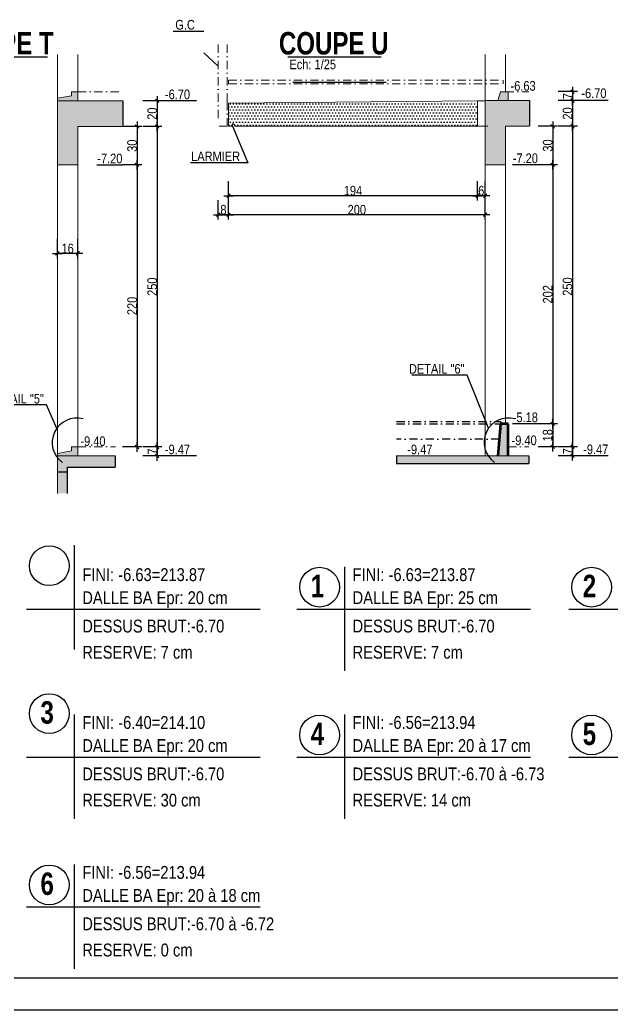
# Model space of a CAD drawing. Header units: millimetres. Extents: x 0 to 26881, y -27198 to -22998.
# Drawn here: x 24525 to 25449, y -27198 to -25653 of the extents above; entities that cross this region are included whole.
import ezdxf
from ezdxf.enums import TextEntityAlignment as Align

# ---------------------------------------------------------------- set-up
doc = ezdxf.new("R2010")
doc.units = ezdxf.units.MM
doc.linetypes.add('TIRETPTX2', pattern=[50.8, 25.4, -12.7, 0, -12.7])
for name, color, linetype in [('01-Cad  2', 1, 'Continuous'), ('01_cote_gen', 4, 'Continuous'), ('01_linteaux', 2, 'Continuous'), ('01_poch_BN', 9, 'Continuous'), ('01_poch_murs', 253, 'Continuous'), ('01_texte', 230, 'Continuous'), ('AA_COTES', 2, 'Continuous')]:
    doc.layers.add(name, color=color, linetype=linetype)
doc.layers.add('01_murs_coup', color=5, linetype='Continuous', lineweight=60)
doc.layers.add('01_tram_axes', color=2, linetype='TIRETPTX2', lineweight=9)
doc.styles.add('ARIAL NA', font='ARIALN.TTF')
doc.styles.add('impact', font='impact.ttf')
doc.styles.add('STYLE2', font='ARIALN.TTF')
doc.dimstyles.new('JB25', dxfattribs={"dimscale": 0.1, "dimtxt": 150, "dimasz": 15, "dimexe": 0.1, "dimexo": 0.1, "dimgap": 0.09, "dimtad": 1, "dimdec": 1, "dimlfac": 0.5, "dimdsep": 46, "dimtxsty": 'STYLE2', "dimblk1": 'BOND_G', "dimblk2": 'BOND_D', "dimsah": 1, "dimcen": 1.5, "dimdle": 0.01, "dimse1": 1, "dimse2": 1, "dimclrd": 4, "dimclre": 2, "dimclrt": 6, "dimazin": 2, "dimtfac": 2.333333, "dimtdec": 1, "dimtix": 1, "dimtmove": 2, "dimatfit": 3, "dimldrblk": 'BOND_G', "dimfxl": 1, "dimtolj": 1, "dimtzin": 0, "dimarcsym": 0})

# ---------------------------------------------------------------- blocks, each defined once
blk = doc.blocks.new('BOND_G')
at = {"layer": 'AA_COTES', "color": 0}
for p, q in [((0, -5), (0, 15)), ((5, 0), (-5, 0)), ((1.8, 1.8), (-1.8, -1.8))]:
    blk.add_line(p, q, dxfattribs=at)
blk = doc.blocks.new('BOND_D')
at = {"layer": 'AA_COTES', "color": 0}
for p, q in [((5, 0), (-5, 0)), ((-1.8, -1.8), (1.8, 1.8)), ((0, 5), (0, -15))]:
    blk.add_line(p, q, dxfattribs=at)
blk = doc.blocks.new('*D3731')
at = {"layer": '01_cote_gen', "color": 4, "lineweight": -2, "ltscale": 0.1, "transparency": 16777216}
blk.add_line((24614, -26017.8), (24585, -26017.8), dxfattribs=at)
at = {"layer": 'Defpoints', "color": 0, "ltscale": 0.1, "transparency": 16777216}
for p in [(24583.5, -26017.8), (24583.5, -26026.1), (24615.5, -26028.7)]:
    blk.add_point(p, dxfattribs=at)
at = {"layer": '01_cote_gen', "color": 4, "lineweight": -2, "ltscale": 0.1, "transparency": 16777216, "xscale": 1.5, "yscale": 1.5, "zscale": 1.5, "rotation": 180}
blk.add_blockref('BOND_D', (24583.5, -26017.8), dxfattribs=at)
at = {"layer": '01_cote_gen', "color": 4, "lineweight": -2, "ltscale": 0.1, "transparency": 16777216, "xscale": 1.5, "yscale": 1.5, "zscale": 1.5}
blk.add_blockref('BOND_G', (24615.5, -26017.8), dxfattribs=at)
at = {"layer": '01_cote_gen', "color": 6, "ltscale": 0.1, "transparency": 16777216, "insert": (24599.5, -26010.2), "char_height": 15, "attachment_point": 5, "style": 'STYLE2'}
blk.add_mtext('\\A1;16', dxfattribs=at)
blk = doc.blocks.new('*D3732')
at = {"layer": '01_cote_gen', "color": 4, "lineweight": -2, "ltscale": 0.1, "transparency": 16777216}
blk.add_line((24707.7, -25821.3), (24707.7, -25878.3), dxfattribs=at)
at = {"layer": 'Defpoints', "color": 0, "ltscale": 0.1, "transparency": 16777216}
for p in [(24685.4, -25819.8), (24615.5, -25879.8), (24707.7, -25879.8)]:
    blk.add_point(p, dxfattribs=at)
at = {"layer": '01_cote_gen', "color": 4, "lineweight": -2, "ltscale": 0.1, "transparency": 16777216, "xscale": 1.5, "yscale": 1.5, "zscale": 1.5}
for name, p, rotation in [('BOND_G', (24707.7, -25819.8), 90), ('BOND_D', (24707.7, -25879.8), 270)]:
    blk.add_blockref(name, p, dxfattribs=dict(at, rotation=rotation))
at = {"layer": '01_cote_gen', "color": 6, "ltscale": 0.1, "transparency": 16777216, "insert": (24700.1, -25849.8), "char_height": 15, "attachment_point": 5, "rotation": 90, "style": 'STYLE2'}
blk.add_mtext('\\A1;30', dxfattribs=at)
blk = doc.blocks.new('*D3729')
at = {"layer": '01_cote_gen', "color": 4, "lineweight": -2, "ltscale": 0.1, "transparency": 16777216}
blk.add_line((24739.1, -25821.3), (24739.1, -26318.3), dxfattribs=at)
at = {"layer": 'Defpoints', "color": 0, "ltscale": 0.1, "transparency": 16777216}
for p in [(24715.2, -25819.8), (24715.2, -26319.8), (24739.1, -26319.8)]:
    blk.add_point(p, dxfattribs=at)
at = {"layer": '01_cote_gen', "color": 4, "lineweight": -2, "ltscale": 0.1, "transparency": 16777216, "xscale": 1.5, "yscale": 1.5, "zscale": 1.5}
for name, p, rotation in [('BOND_G', (24739.1, -25819.8), 90), ('BOND_D', (24739.1, -26319.8), 270)]:
    blk.add_blockref(name, p, dxfattribs=dict(at, rotation=rotation))
at = {"layer": '01_cote_gen', "color": 6, "ltscale": 0.1, "transparency": 16777216, "insert": (24731.4, -26069.8), "char_height": 15, "attachment_point": 5, "rotation": 90, "style": 'STYLE2'}
blk.add_mtext('\\A1;250', dxfattribs=at)
blk = doc.blocks.new('*D3730')
at = {"layer": '01_cote_gen', "color": 4, "lineweight": -2, "ltscale": 0.1, "transparency": 16777216}
blk.add_line((24739.1, -26321.3), (24739.1, -26332.3), dxfattribs=at)
at = {"layer": 'Defpoints', "color": 0, "ltscale": 0.1, "transparency": 16777216}
for p in [(24685.2, -26319.8), (24674, -26333.8), (24739.1, -26333.8)]:
    blk.add_point(p, dxfattribs=at)
at = {"layer": '01_cote_gen', "color": 4, "lineweight": -2, "ltscale": 0.1, "transparency": 16777216, "xscale": 1.5, "yscale": 1.5, "zscale": 1.5}
for name, p, rotation in [('BOND_G', (24739.1, -26319.8), 90), ('BOND_D', (24739.1, -26333.8), 270)]:
    blk.add_blockref(name, p, dxfattribs=dict(at, rotation=rotation))
at = {"layer": '01_cote_gen', "color": 6, "ltscale": 0.1, "transparency": 16777216, "insert": (24731.6, -26326.8), "char_height": 15, "attachment_point": 5, "rotation": 90, "style": 'STYLE2'}
blk.add_mtext('\\A1;7', dxfattribs=at)
blk = doc.blocks.new('*D3733')
at = {"layer": '01_cote_gen', "color": 4, "lineweight": -2, "ltscale": 0.1, "transparency": 16777216}
blk.add_line((24739.1, -25781.3), (24739.1, -25818.3), dxfattribs=at)
at = {"layer": 'Defpoints', "color": 0, "ltscale": 0.1, "transparency": 16777216}
for p in [(24685.4, -25779.8), (24675.4, -25819.8), (24739.1, -25819.8)]:
    blk.add_point(p, dxfattribs=at)
at = {"layer": '01_cote_gen', "color": 4, "lineweight": -2, "ltscale": 0.1, "transparency": 16777216, "xscale": 1.5, "yscale": 1.5, "zscale": 1.5}
for name, p, rotation in [('BOND_G', (24739.1, -25779.8), 90), ('BOND_D', (24739.1, -25819.8), 270)]:
    blk.add_blockref(name, p, dxfattribs=dict(at, rotation=rotation))
at = {"layer": '01_cote_gen', "color": 6, "ltscale": 0.1, "transparency": 16777216, "insert": (24731.4, -25799.8), "char_height": 15, "attachment_point": 5, "rotation": 90, "style": 'STYLE2'}
blk.add_mtext('\\A1;20', dxfattribs=at)
blk = doc.blocks.new('*D3734')
at = {"layer": '01_cote_gen', "color": 4, "lineweight": -2, "ltscale": 0.1, "transparency": 16777216}
blk.add_line((24707.7, -25881.3), (24707.7, -26318.3), dxfattribs=at)
at = {"layer": 'Defpoints', "color": 0, "ltscale": 0.1, "transparency": 16777216}
for p in [(24685.2, -25879.8), (24674, -26319.8), (24707.7, -26319.8)]:
    blk.add_point(p, dxfattribs=at)
at = {"layer": '01_cote_gen', "color": 4, "lineweight": -2, "ltscale": 0.1, "transparency": 16777216, "xscale": 1.5, "yscale": 1.5, "zscale": 1.5}
for name, p, rotation in [('BOND_G', (24707.7, -25879.8), 90), ('BOND_D', (24707.7, -26319.8), 270)]:
    blk.add_blockref(name, p, dxfattribs=dict(at, rotation=rotation))
at = {"layer": '01_cote_gen', "color": 6, "ltscale": 0.1, "transparency": 16777216, "insert": (24700.1, -26099.8), "char_height": 15, "attachment_point": 5, "rotation": 90, "style": 'STYLE2'}
blk.add_mtext('\\A1;220', dxfattribs=at)
blk = doc.blocks.new('*D3735')
at = {"layer": '01_cote_gen', "color": 4, "lineweight": -2, "ltscale": 0.1, "transparency": 16777216}
blk.add_line((25386.7, -25781), (25386.7, -25818), dxfattribs=at)
at = {"layer": 'Defpoints', "color": 0, "ltscale": 0.1, "transparency": 16777216}
for p in [(25329.8, -25779.5), (25329.8, -25819.5), (25386.7, -25819.5)]:
    blk.add_point(p, dxfattribs=at)
at = {"layer": '01_cote_gen', "color": 4, "lineweight": -2, "ltscale": 0.1, "transparency": 16777216, "xscale": 1.5, "yscale": 1.5, "zscale": 1.5}
for name, p, rotation in [('BOND_G', (25386.7, -25779.5), 90), ('BOND_D', (25386.7, -25819.5), 270)]:
    blk.add_blockref(name, p, dxfattribs=dict(at, rotation=rotation))
at = {"layer": '01_cote_gen', "color": 6, "ltscale": 0.1, "transparency": 16777216, "insert": (25379, -25799.5), "char_height": 15, "attachment_point": 5, "rotation": 90, "style": 'STYLE2'}
blk.add_mtext('\\A1;20', dxfattribs=at)
blk = doc.blocks.new('*D3736')
at = {"layer": '01_cote_gen', "color": 4, "lineweight": -2, "ltscale": 0.1, "transparency": 16777216}
blk.add_line((25355.8, -25821), (25355.8, -25878), dxfattribs=at)
at = {"layer": 'Defpoints', "color": 0, "ltscale": 0.1, "transparency": 16777216}
for p in [(25328.8, -25819.5), (25292.5, -25879.5), (25355.8, -25879.5)]:
    blk.add_point(p, dxfattribs=at)
at = {"layer": '01_cote_gen', "color": 4, "lineweight": -2, "ltscale": 0.1, "transparency": 16777216, "xscale": 1.5, "yscale": 1.5, "zscale": 1.5}
for name, p, rotation in [('BOND_G', (25355.8, -25819.5), 90), ('BOND_D', (25355.8, -25879.5), 270)]:
    blk.add_blockref(name, p, dxfattribs=dict(at, rotation=rotation))
at = {"layer": '01_cote_gen', "color": 6, "ltscale": 0.1, "transparency": 16777216, "insert": (25348.1, -25849.5), "char_height": 15, "attachment_point": 5, "rotation": 90, "style": 'STYLE2'}
blk.add_mtext('\\A1;30', dxfattribs=at)
blk = doc.blocks.new('*D3737')
at = {"layer": '01_cote_gen', "color": 4, "lineweight": -2, "ltscale": 0.1, "transparency": 16777216}
blk.add_line((25386.7, -25821), (25386.7, -26318), dxfattribs=at)
at = {"layer": 'Defpoints', "color": 0, "ltscale": 0.1, "transparency": 16777216}
for p in [(25379.2, -25819.5), (25333.3, -26319.5), (25386.7, -26319.5)]:
    blk.add_point(p, dxfattribs=at)
at = {"layer": '01_cote_gen', "color": 4, "lineweight": -2, "ltscale": 0.1, "transparency": 16777216, "xscale": 1.5, "yscale": 1.5, "zscale": 1.5}
for name, p, rotation in [('BOND_G', (25386.7, -25819.5), 90), ('BOND_D', (25386.7, -26319.5), 270)]:
    blk.add_blockref(name, p, dxfattribs=dict(at, rotation=rotation))
at = {"layer": '01_cote_gen', "color": 6, "ltscale": 0.1, "transparency": 16777216, "insert": (25379, -26069.5), "char_height": 15, "attachment_point": 5, "rotation": 90, "style": 'STYLE2'}
blk.add_mtext('\\A1;250', dxfattribs=at)
blk = doc.blocks.new('*D3738')
at = {"layer": '01_cote_gen', "color": 4, "lineweight": -2, "ltscale": 0.1, "transparency": 16777216}
blk.add_line((25386.7, -26321), (25386.7, -26332), dxfattribs=at)
at = {"layer": 'Defpoints', "color": 0, "ltscale": 0.1, "transparency": 16777216}
for p in [(25333.3, -26319.5), (25333.3, -26333.5), (25386.7, -26333.5)]:
    blk.add_point(p, dxfattribs=at)
at = {"layer": '01_cote_gen', "color": 4, "lineweight": -2, "ltscale": 0.1, "transparency": 16777216, "xscale": 1.5, "yscale": 1.5, "zscale": 1.5}
for name, p, rotation in [('BOND_G', (25386.7, -26319.5), 90), ('BOND_D', (25386.7, -26333.5), 270)]:
    blk.add_blockref(name, p, dxfattribs=dict(at, rotation=rotation))
at = {"layer": '01_cote_gen', "color": 6, "ltscale": 0.1, "transparency": 16777216, "insert": (25379.1, -26326.5), "char_height": 15, "attachment_point": 5, "rotation": 90, "style": 'STYLE2'}
blk.add_mtext('\\A1;7', dxfattribs=at)
blk = doc.blocks.new('*D3739')
at = {"layer": '01_cote_gen', "color": 4, "lineweight": -2, "ltscale": 0.1, "transparency": 16777216}
blk.add_line((25248.9, -25957.4), (24851.9, -25957.4), dxfattribs=at)
at = {"layer": 'Defpoints', "color": 0, "ltscale": 0.1, "transparency": 16777216}
for p in [(24850.4, -25842.8), (25250.4, -25947.1), (24850.4, -25957.4)]:
    blk.add_point(p, dxfattribs=at)
at = {"layer": '01_cote_gen', "color": 4, "lineweight": -2, "ltscale": 0.1, "transparency": 16777216, "xscale": 1.5, "yscale": 1.5, "zscale": 1.5, "rotation": 180}
blk.add_blockref('BOND_D', (24850.4, -25957.4), dxfattribs=at)
at = {"layer": '01_cote_gen', "color": 4, "lineweight": -2, "ltscale": 0.1, "transparency": 16777216, "xscale": 1.5, "yscale": 1.5, "zscale": 1.5}
blk.add_blockref('BOND_G', (25250.4, -25957.4), dxfattribs=at)
at = {"layer": '01_cote_gen', "color": 6, "ltscale": 0.1, "transparency": 16777216, "insert": (25050.4, -25949.8), "char_height": 15, "attachment_point": 5, "style": 'STYLE2'}
blk.add_mtext('\\A1;200', dxfattribs=at)
blk = doc.blocks.new('*D3740')
at = {"layer": '01_cote_gen', "color": 4, "lineweight": -2, "ltscale": 0.1, "transparency": 16777216}
blk.add_line((24848.9, -25957.4), (24835.9, -25957.4), dxfattribs=at)
at = {"layer": 'Defpoints', "color": 0, "ltscale": 0.1, "transparency": 16777216}
for p in [(24834.4, -25842.8), (24850.4, -25842.8), (24834.4, -25957.4)]:
    blk.add_point(p, dxfattribs=at)
at = {"layer": '01_cote_gen', "color": 4, "lineweight": -2, "ltscale": 0.1, "transparency": 16777216, "xscale": 1.5, "yscale": 1.5, "zscale": 1.5, "rotation": 180}
blk.add_blockref('BOND_D', (24834.4, -25957.4), dxfattribs=at)
at = {"layer": '01_cote_gen', "color": 4, "lineweight": -2, "ltscale": 0.1, "transparency": 16777216, "xscale": 1.5, "yscale": 1.5, "zscale": 1.5}
blk.add_blockref('BOND_G', (24850.4, -25957.4), dxfattribs=at)
at = {"layer": '01_cote_gen', "color": 6, "ltscale": 0.1, "transparency": 16777216, "insert": (24842.4, -25949.8), "char_height": 15, "attachment_point": 5, "style": 'STYLE2'}
blk.add_mtext('\\A1;8', dxfattribs=at)
blk = doc.blocks.new('*D3741')
at = {"layer": '01_cote_gen', "color": 4, "lineweight": -2, "ltscale": 0.1, "transparency": 16777216}
blk.add_line((25355.8, -25881), (25355.8, -26282.1), dxfattribs=at)
at = {"layer": 'Defpoints', "color": 0, "ltscale": 0.1, "transparency": 16777216}
for p in [(25266.4, -25879.5), (25286.4, -26283.6), (25355.8, -26283.6)]:
    blk.add_point(p, dxfattribs=at)
at = {"layer": '01_cote_gen', "color": 4, "lineweight": -2, "ltscale": 0.1, "transparency": 16777216, "xscale": 1.5, "yscale": 1.5, "zscale": 1.5}
for name, p, rotation in [('BOND_G', (25355.8, -25879.5), 90), ('BOND_D', (25355.8, -26283.6), 270)]:
    blk.add_blockref(name, p, dxfattribs=dict(at, rotation=rotation))
at = {"layer": '01_cote_gen', "color": 6, "ltscale": 0.1, "transparency": 16777216, "insert": (25348.1, -26081.6), "char_height": 15, "attachment_point": 5, "rotation": 90, "style": 'STYLE2'}
blk.add_mtext('\\A1;202', dxfattribs=at)
blk = doc.blocks.new('*D3742')
at = {"layer": '01_cote_gen', "color": 4, "lineweight": -2, "ltscale": 0.1, "transparency": 16777216}
blk.add_line((25355.8, -26285.1), (25355.8, -26318), dxfattribs=at)
at = {"layer": 'Defpoints', "color": 0, "ltscale": 0.1, "transparency": 16777216}
for p in [(25341.8, -26283.6), (25333.3, -26319.5), (25355.8, -26319.5)]:
    blk.add_point(p, dxfattribs=at)
at = {"layer": '01_cote_gen', "color": 4, "lineweight": -2, "ltscale": 0.1, "transparency": 16777216, "xscale": 1.5, "yscale": 1.5, "zscale": 1.5}
for name, p, rotation in [('BOND_G', (25355.8, -26283.6), 90), ('BOND_D', (25355.8, -26319.5), 270)]:
    blk.add_blockref(name, p, dxfattribs=dict(at, rotation=rotation))
at = {"layer": '01_cote_gen', "color": 6, "ltscale": 0.1, "transparency": 16777216, "insert": (25348.1, -26301.6), "char_height": 15, "attachment_point": 5, "rotation": 90, "style": 'STYLE2'}
blk.add_mtext('\\A1;18', dxfattribs=at)
blk = doc.blocks.new('*D3743')
at = {"layer": '01_cote_gen', "color": 4, "lineweight": -2, "ltscale": 0.1, "transparency": 16777216}
blk.add_line((25248.9, -25927.8), (25239.9, -25927.8), dxfattribs=at)
at = {"layer": 'Defpoints', "color": 0, "ltscale": 0.1, "transparency": 16777216}
for p in [(25238.4, -25860.8), (25238.4, -25927.8), (25250.4, -25934.9)]:
    blk.add_point(p, dxfattribs=at)
at = {"layer": '01_cote_gen', "color": 4, "lineweight": -2, "ltscale": 0.1, "transparency": 16777216, "xscale": 1.5, "yscale": 1.5, "zscale": 1.5, "rotation": 180}
blk.add_blockref('BOND_D', (25238.4, -25927.8), dxfattribs=at)
at = {"layer": '01_cote_gen', "color": 4, "lineweight": -2, "ltscale": 0.1, "transparency": 16777216, "xscale": 1.5, "yscale": 1.5, "zscale": 1.5}
blk.add_blockref('BOND_G', (25250.4, -25927.8), dxfattribs=at)
at = {"layer": '01_cote_gen', "color": 6, "ltscale": 0.1, "transparency": 16777216, "insert": (25244.4, -25920.1), "char_height": 15, "attachment_point": 5, "style": 'STYLE2'}
blk.add_mtext('\\A1;6', dxfattribs=at)
blk = doc.blocks.new('*D3744')
at = {"layer": '01_cote_gen', "color": 4, "lineweight": -2, "ltscale": 0.1, "transparency": 16777216}
blk.add_line((25236.9, -25927.8), (24851.9, -25927.8), dxfattribs=at)
at = {"layer": 'Defpoints', "color": 0, "ltscale": 0.1, "transparency": 16777216}
for p in [(24850.4, -25809.7), (25238.4, -25819.5), (24850.4, -25927.8)]:
    blk.add_point(p, dxfattribs=at)
at = {"layer": '01_cote_gen', "color": 4, "lineweight": -2, "ltscale": 0.1, "transparency": 16777216, "xscale": 1.5, "yscale": 1.5, "zscale": 1.5, "rotation": 180}
blk.add_blockref('BOND_D', (24850.4, -25927.8), dxfattribs=at)
at = {"layer": '01_cote_gen', "color": 4, "lineweight": -2, "ltscale": 0.1, "transparency": 16777216, "xscale": 1.5, "yscale": 1.5, "zscale": 1.5}
blk.add_blockref('BOND_G', (25238.4, -25927.8), dxfattribs=at)
at = {"layer": '01_cote_gen', "color": 6, "ltscale": 0.1, "transparency": 16777216, "insert": (25044.4, -25920.1), "char_height": 15, "attachment_point": 5, "style": 'STYLE2'}
blk.add_mtext('\\A1;194', dxfattribs=at)
blk = doc.blocks.new('*D3745')
at = {"layer": '01_cote_gen', "color": 4, "lineweight": -2, "ltscale": 0.1, "transparency": 16777216}
blk.add_line((25386.7, -25767), (25386.7, -25778), dxfattribs=at)
at = {"layer": 'Defpoints', "color": 0, "ltscale": 0.1, "transparency": 16777216}
for p in [(25318.7, -25765.5), (25318.7, -25779.5), (25386.7, -25779.5)]:
    blk.add_point(p, dxfattribs=at)
at = {"layer": '01_cote_gen', "color": 4, "lineweight": -2, "ltscale": 0.1, "transparency": 16777216, "xscale": 1.5, "yscale": 1.5, "zscale": 1.5}
for name, p, rotation in [('BOND_G', (25386.7, -25765.5), 90), ('BOND_D', (25386.7, -25779.5), 270)]:
    blk.add_blockref(name, p, dxfattribs=dict(at, rotation=rotation))
at = {"layer": '01_cote_gen', "color": 6, "ltscale": 0.1, "transparency": 16777216, "insert": (25379.1, -25772.5), "char_height": 15, "attachment_point": 5, "rotation": 90, "style": 'STYLE2'}
blk.add_mtext('\\A1;7', dxfattribs=at)

msp = doc.modelspace()

# ---------------------------------------------------------------- hatches: boundary and pattern name
at = {"layer": '01_poch_BN', "ltscale": 0.1}
h = msp.add_hatch(color=256, dxfattribs=at)
h.dxf.hatch_style = 1
h.paths.add_polyline_path([(24673.74, -26333.82), (24583.52, -26333.82), (24583.52, -26392.12), (24599.38, -26392.12), (24599.38, -26351.04), (24673.74, -26351.04)])
h.paths.add_polyline_path([(24615.52, -26319.82), (24605.52, -26319.82), (24605.52, -26325.82), (24583.52, -26329.82), (24583.52, -26333.82), (24615.52, -26333.82)])
h.paths.add_polyline_path([(24685.38, -25779.82), (24583.52, -25779.82), (24583.52, -25879.82), (24615.52, -25879.82), (24615.52, -25819.82), (24685.38, -25819.82)])
h.paths.add_polyline_path([(24615.52, -25765.82), (24605.52, -25765.82), (24605.52, -25771.82), (24583.52, -25775.82), (24583.52, -25779.82), (24615.52, -25779.82)])
h = msp.add_hatch(color=256, dxfattribs=at)
h.dxf.hatch_style = 1
h.paths.add_polyline_path([(25319.73, -25779.53), (25286.41, -25779.53), (25250.41, -25779.53), (25250.41, -25879.53), (25282.41, -25879.53), (25282.41, -25819.53), (25319.73, -25819.53)])
h.paths.add_polyline_path([(25286.41, -25765.53), (25274.41, -25765.53), (25270.41, -25779.53), (25286.41, -25779.53)])
h.paths.add_polyline_path([(25318.74, -26333.53), (25250.41, -26333.53), (25250.41, -26333.82), (25112.45, -26333.82), (25112.45, -26345.77), (25318.74, -26345.77)])
h = msp.add_hatch(color=256, dxfattribs=at)
h.dxf.hatch_style = 1
h.paths.add_polyline_path([(25286.41, -26283.82), (25274.41, -26283.82), (25270.41, -26333.82), (25286.41, -26333.82)])
at = {"layer": '01_poch_murs', "ltscale": 0.1}
h = msp.add_hatch(dxfattribs=at)
h.set_pattern_fill('DOTS', color=256, scale=3)
h.set_pattern_definition([(0, (0, -33.4416), (2.38125, 4.7625), [0, -4.7625])])
h.paths.add_polyline_path([(25238.41, -25779.93), (24850.41, -25783.53), (24850.41, -25819.53), (24856.41, -25819.53), (24856.41, -25815.53, -0.4142136), (24860.41, -25819.53), (25238.41, -25819.53)])

# ---------------------------------------------------------------- linework, layer by layer
at = {"layer": '01-Cad  2'}
for p, q in [((25830.5, -27148.43), (19063.04, -27148.43)), ((26880.5, -27198.43), (19013.04, -27198.43))]:
    msp.add_line(p, q, dxfattribs=at)
at = {"layer": '01_linteaux', "lineweight": 0}
for p, q in [((24583.52, -25707.68), (24583.52, -25775.82)), ((24615.52, -25707.68), (24615.52, -25765.82)), ((25250.41, -25779.78), (25250.41, -25707.39)), ((25282.41, -25765.53), (25282.41, -25707.39)), ((25238.41, -25779.93), (25250.41, -25779.93)), ((25238.41, -25819.53), (25254.41, -25819.53)), ((24583.52, -25879.82), (24583.52, -26329.82)), ((24615.52, -25879.82), (24615.52, -26319.82)), ((25250.41, -25879.53), (25250.41, -26333.71)), ((25282.41, -25879.53), (25282.41, -26283.62))]:
    msp.add_line(p, q, dxfattribs=at)
at = {"layer": '01_linteaux', "linetype": 'TIRETPTX2', "ltscale": 0.5}
for p, q in [((25112.45, -26279.82), (25274.39, -26279.82)), ((25274.39, -26279.82), (25274.39, -26283.82)), ((25112.45, -26283.82), (25274.39, -26283.82)), ((25272.49, -26307.82), (25112.45, -26307.82))]:
    msp.add_line(p, q, dxfattribs=at)
at = {"layer": '01_murs_coup', "linetype": 'Continuous', "lineweight": 0}
for p, q in [((24605.52, -25765.82), (24605.52, -25771.82)), ((24615.52, -25765.82), (24605.52, -25765.82)), ((24615.52, -25765.82), (24615.52, -25779.82)), ((25270.41, -25779.53), (25274.41, -25765.53)), ((25286.41, -25765.53), (25274.41, -25765.53)), ((25286.41, -25765.53), (25286.41, -25779.53)), ((24583.52, -25775.82), (24605.52, -25771.82)), ((24583.52, -25775.82), (24583.52, -25779.82)), ((24583.52, -25779.82), (24583.52, -25879.82)), ((24583.52, -25779.82), (24685.38, -25779.82)), ((24850.41, -25783.53), (25238.41, -25779.93)), ((24850.41, -25783.53), (24850.41, -25819.53)), ((25238.41, -25779.93), (25238.41, -25819.53)), ((25250.41, -25779.53), (25250.41, -25879.53)), ((25318.74, -25779.53), (25250.41, -25779.53)), ((25286.41, -25779.53), (25319.73, -25779.53)), ((24856.41, -25815.53), (24856.41, -25819.53)), ((24615.52, -25819.82), (24615.52, -25879.82)), ((24615.52, -25819.82), (24685.38, -25819.82)), ((24856.41, -25819.53), (24850.41, -25819.53)), ((25238.41, -25819.53), (24860.41, -25819.53)), ((25318.74, -25819.53), (25282.41, -25819.53)), ((25282.41, -25819.53), (25282.41, -25879.53)), ((24583.52, -25879.82), (24615.52, -25879.82)), ((25282.41, -25879.53), (25250.41, -25879.53)), ((24583.52, -26329.82), (24605.52, -26325.82)), ((24605.52, -26319.82), (24605.52, -26325.82)), ((24615.52, -26319.82), (24605.52, -26319.82)), ((24615.52, -26319.82), (24615.52, -26333.82)), ((24583.52, -26329.82), (24583.52, -26333.82)), ((24583.52, -26333.82), (24673.74, -26333.82)), ((24583.52, -26333.82), (24583.52, -26392.12)), ((25250.41, -26333.82), (25112.45, -26333.82)), ((25318.74, -26333.53), (25250.41, -26333.53))]:
    msp.add_line(p, q, dxfattribs=at)
at = {"layer": '01_murs_coup'}
for p, q in [((25274.41, -26283.62), (25270.41, -26333.82)), ((25286.41, -26283.62), (25274.41, -26283.62)), ((25286.41, -26333.82), (25286.41, -26283.62))]:
    msp.add_line(p, q, dxfattribs=at)
at = {"layer": '01_murs_coup', "linetype": 'Continuous', "lineweight": 0}
msp.add_arc((24856.41, -25819.53), 4, 0, 90, dxfattribs=at)
at = {"layer": '01_poch_BN', "ltscale": 0.1}
for p, q in [((24685.38, -25779.82), (24685.38, -25819.82)), ((25319.73, -25779.53), (25319.73, -25819.53)), ((24673.74, -26333.82), (24673.74, -26351.04)), ((25112.45, -26333.82), (25112.45, -26345.77)), ((25318.74, -26333.53), (25318.74, -26345.77)), ((24599.38, -26392.12), (24599.38, -26351.04)), ((24599.38, -26351.04), (24673.74, -26351.04)), ((25112.45, -26345.77), (25318.74, -26345.77)), ((24583.52, -26358.68), (24599.38, -26358.68))]:
    msp.add_line(p, q, dxfattribs=at)
at = {"layer": '01_texte'}
for p, q in [((24764.14, -25671.3), (24811.9, -25671.3)), ((24811.9, -25704.75), (24834.41, -25725.96)), ((24422.57, -25711.05), (24568.17, -25711.05)), ((24942.76, -25711.05), (25088.36, -25711.05)), ((24950.43, -25750.76), (25096.03, -25750.76)), ((24800.6, -25779.82), (24746.6, -25779.82)), ((25442, -25779.53), (25394.16, -25779.53)), ((24856.41, -25819.53), (24880.6, -25876.53)), ((24880.6, -25876.53), (24791.19, -25876.53)), ((24644.82, -25879.82), (24685.22, -25879.82)), ((25333.31, -25879.53), (25292.91, -25879.53)), ((25222.61, -26207.56), (25135.89, -26207.56)), ((25255.8, -26290.63), (25222.61, -26207.56)), ((24566.76, -26254.11), (24480.05, -26254.11)), ((24582.41, -26290.83), (24566.76, -26254.11)), ((25333.31, -26283.62), (25292.91, -26283.62)), ((24800.6, -26333.82), (24746.6, -26333.82)), ((25442, -26333.53), (25394.16, -26333.53)), ((24609.65, -26473.1), (24609.65, -26635.75)), ((25031.08, -26506.55), (25031.08, -26669.19)), ((24535.48, -26572.93), (24899.81, -26572.93)), ((24956.91, -26572.93), (25321.23, -26572.93)), ((25380.94, -26572.93), (25745.27, -26572.93)), ((24609.65, -26737.18), (24609.65, -26899.82)), ((25031.08, -26737.18), (25031.08, -26899.82)), ((24535.48, -26803.56), (24899.81, -26803.56)), ((24956.91, -26803.56), (25321.23, -26803.56)), ((25380.94, -26803.56), (25745.27, -26803.56)), ((24609.65, -26971.04), (24609.65, -27133.69)), ((24535.48, -27037.43), (24899.81, -27037.43))]:
    msp.add_line(p, q, dxfattribs=at)
for centre in [(24570.93, -26505.08), (24992.35, -26538.52), (25416.39, -26538.52), (24570.93, -26735.71), (24992.35, -26769.15), (25416.39, -26769.15), (24570.93, -27003.02)]:
    msp.add_circle(centre, 30.98, dxfattribs=at)
for centre in [(24613.52, -26312.84), (25286.91, -26312.64)]:
    msp.add_arc(centre, 38.11, 74.78607, 234.73687, dxfattribs=at)
at = {"layer": '01_tram_axes', "ltscale": 0.5}
for p, q in [((24834.41, -25692.07), (24834.41, -25819.53)), ((24848.41, -25692.07), (24848.41, -25781.53)), ((24850.41, -25747.53), (24850.41, -25753.53)), ((24850.41, -25747.53), (25278.41, -25747.53)), ((24850.41, -25753.53), (25278.41, -25753.53)), ((25278.41, -25747.53), (25278.41, -25753.53)), ((24615.52, -25765.82), (24685.38, -25765.82)), ((25282.41, -25765.53), (25318.74, -25765.53)), ((24848.41, -25781.53), (24848.41, -25819.53)), ((24848.41, -25819.53), (24834.41, -25819.53)), ((24615.52, -26319.82), (24673.95, -26319.82)), ((25286.41, -26319.53), (25318.74, -26319.53))]:
    msp.add_line(p, q, dxfattribs=at)

# ---------------------------------------------------------------- texts
at = {"layer": '01_texte'}
for s, height, style, p in [('G.C', 15, 'STYLE2', (24767.32, -25668.62)), ('Ech: 1/25', 15, 'STYLE2', (24945.33, -25730.46)), ('-6.63', 15, 'ARIAL NA', (25290.04, -25764.02)), ('-6.70', 15, 'ARIAL NA', (24751.19, -25777.21)), ('-6.70', 15, 'ARIAL NA', (25400.42, -25775.47)), ('-7.20', 15, 'ARIAL NA', (24645.73, -25877.21)), ('LARMIER', 15, 'ARIAL NA', (24792.08, -25873.91)), ('-7.20', 15, 'ARIAL NA', (25293.54, -25876.91)), ('DETAIL "6"', 15, 'ARIAL NA', (25131.63, -26205.4)), ('DETAIL "5"', 15, 'ARIAL NA', (24475.78, -26251.95)), ('-5.18', 15, 'ARIAL NA', (25293.54, -26281.01)), ('-9.40', 15, 'ARIAL NA', (24619.4, -26318.25)), ('-9.40', 15, 'ARIAL NA', (25291.69, -26316.91)), ('-9.47', 15, 'ARIAL NA', (24751.19, -26331.21)), ('-9.47', 15, 'ARIAL NA', (25129.07, -26331.21)), ('-9.47', 15, 'ARIAL NA', (25403.36, -26330.91)), ('FINI: -6.63=213.87', 20, 'ARIAL NA', (24622.36, -26528.98)), ('FINI: -6.63=213.87', 20, 'ARIAL NA', (25043.78, -26528.98)), ('DALLE BA Epr: 20 cm', 20, 'ARIAL NA', (24622.36, -26564.95)), ('DALLE BA Epr: 25 cm', 20, 'ARIAL NA', (25043.78, -26564.95)), ('DESSUS BRUT:-6.70', 20, 'ARIAL NA', (24622.36, -26609.19)), ('DESSUS BRUT:-6.70', 20, 'ARIAL NA', (25043.78, -26609.19)), ('RESERVE: 7 cm', 20, 'ARIAL NA', (24622.36, -26650.03)), ('RESERVE: 7 cm', 20, 'ARIAL NA', (25043.78, -26650.03)), ('FINI: -6.40=214.10', 20, 'ARIAL NA', (24622.36, -26759.62)), ('FINI: -6.56=213.94', 20, 'ARIAL NA', (25043.78, -26759.62)), ('DALLE BA Epr: 20 cm', 20, 'ARIAL NA', (24622.36, -26795.58)), ('DALLE BA Epr: 20 à 17 cm', 20, 'ARIAL NA', (25043.78, -26795.58)), ('DESSUS BRUT:-6.70', 20, 'ARIAL NA', (24622.36, -26839.82)), ('DESSUS BRUT:-6.70 à -6.73', 20, 'ARIAL NA', (25043.78, -26839.82)), ('RESERVE: 30 cm', 20, 'ARIAL NA', (24622.36, -26880.66)), ('RESERVE: 14 cm', 20, 'ARIAL NA', (25043.78, -26880.66)), ('FINI: -6.56=213.94', 20, 'ARIAL NA', (24622.36, -26993.48)), ('DALLE BA Epr: 20 à 18 cm', 20, 'ARIAL NA', (24622.36, -27029.44)), ('DESSUS BRUT:-6.70 à -6.72', 20, 'ARIAL NA', (24622.36, -27073.69)), ('RESERVE: 0 cm', 20, 'ARIAL NA', (24622.36, -27114.53))]:
    msp.add_text(s, height=height, dxfattribs=dict(at, style=style)).set_placement(p)
at = {"layer": '01_texte', "style": 'impact'}
for s, p in [('COUPE T', (24494.38, -25689.95)), ('COUPE U', (25014.4, -25689.95))]:
    msp.add_text(s, height=35, dxfattribs=at).set_placement(p, align=Align.MIDDLE)
for s, p in [('1', (24989.01, -26536.64)), ('2', (25413.05, -26536.64)), ('3', (24567.59, -26733.83)), ('4', (24989.01, -26767.27)), ('5', (25413.05, -26767.27)), ('6', (24567.59, -27001.14))]:
    msp.add_text(s, height=35, dxfattribs=at).set_placement(p, align=Align.MIDDLE_CENTER)

# ---------------------------------------------------------------- dimensions: what is measured, and where the dimension line sits
at = {"layer": '01_cote_gen', "ltscale": 0.1}
for base, p1, p2, angle, picture, middle in [((25386.66, -25779.53), (25318.74, -25765.53), (25318.74, -25779.53), 90, '*D3745', (25379.15, -25772.53)), ((24739.1, -25819.82), (24685.38, -25779.82), (24675.37, -25819.82), 90, '*D3733', (24731.43, -25799.82)), ((25386.66, -25819.53), (25329.82, -25779.53), (25329.82, -25819.53), 90, '*D3735', (25378.99, -25799.53)), ((24707.72, -25879.82), (24685.38, -25819.82), (24615.52, -25879.82), 90, '*D3732', (24700.06, -25849.82)), ((24739.1, -26319.82), (24715.22, -25819.82), (24715.22, -26319.82), 90, '*D3729', (24731.43, -26069.82)), ((25355.81, -25879.53), (25328.83, -25819.53), (25292.5, -25879.53), 90, '*D3736', (25348.14, -25849.53)), ((25386.66, -26319.53), (25379.16, -25819.53), (25333.31, -26319.53), 90, '*D3737', (25378.99, -26069.53)), ((24707.72, -26319.82), (24685.22, -25879.82), (24673.95, -26319.82), 90, '*D3734', (24700.06, -26099.82)), ((25355.81, -26283.62), (25266.41, -25879.53), (25286.41, -26283.62), 90, '*D3741', (25348.14, -26081.58)), ((24583.52, -26017.82), (24615.52, -26028.74), (24583.52, -26026.09), 180, '*D3731', (24599.52, -26010.15)), ((25355.81, -26319.53), (25341.79, -26283.62), (25333.31, -26319.53), 90, '*D3742', (25348.14, -26301.58)), ((24739.1, -26333.82), (24685.22, -26319.82), (24673.95, -26333.82), 90, '*D3730', (24731.59, -26326.82)), ((25386.66, -26333.53), (25333.31, -26319.53), (25333.31, -26333.53), 90, '*D3738', (25379.15, -26326.53))]:
    dim = msp.add_linear_dim(base=base, p1=p1, p2=p2, angle=angle, dimstyle='JB25', dxfattribs=at)
    dim.commit()
    dim.dimension.update_dxf_attribs({"geometry": picture, "text_midpoint": middle})
for base, p1, p2, picture, middle in [((24850.41, -25927.78), (25238.41, -25819.53), (24850.41, -25809.68), '*D3744', (25044.41, -25920.11)), ((24834.41, -25957.43), (24850.41, -25842.76), (24834.41, -25842.76), '*D3740', (24842.41, -25949.77)), ((24850.41, -25957.43), (25250.41, -25947.1), (24850.41, -25842.76), '*D3739', (25050.41, -25949.77)), ((25238.41, -25927.78), (25250.41, -25934.93), (25238.41, -25860.76), '*D3743', (25244.41, -25920.11))]:
    dim = msp.add_linear_dim(base=base, p1=p1, p2=p2, dimstyle='JB25', dxfattribs=at)
    dim.commit()
    dim.dimension.update_dxf_attribs({"geometry": picture, "text_midpoint": middle})

doc.saveas('drawing.dxf')
